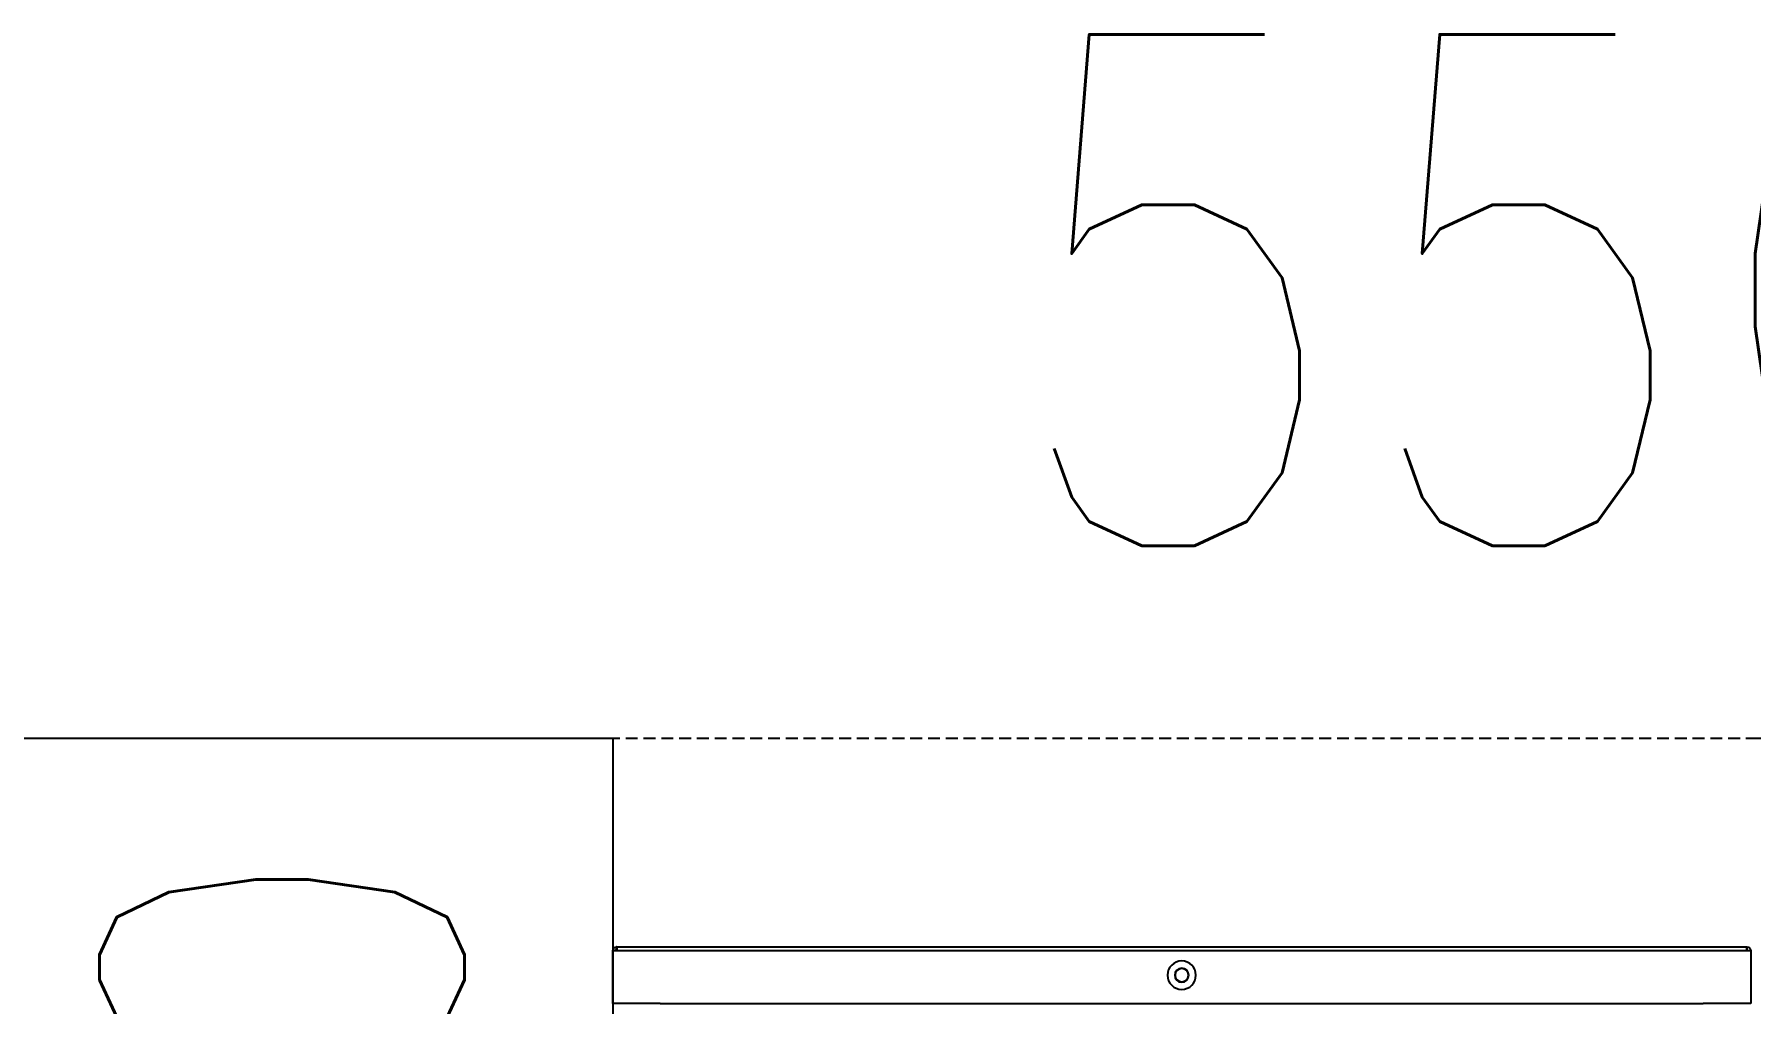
# Model space of a CAD drawing. Extents: x 225000 to 2157367, y 208400 to 840900.
# Drawn here: x 503461 to 504366, y 418862 to 419373 of the extents above; entities that cross this region are included whole.
import ezdxf

# ---------------------------------------------------------------- set-up
doc = ezdxf.new("R2010")
doc.units = 0
doc.header["$LTSCALE"] = 10
doc.linetypes.add('XFDP20-DC-PH1$0$HIDDEN2', pattern=[0.1875, 0.125, -0.0625])
for name, color, linetype in [('XFDP20-DC-PH1$0$A-EQ (PH2)', 15, 'XFDP20-DC-PH1$0$HIDDEN2'), ('XFM2Q20-DC$0$EQUIP-01', 3, 'Continuous'), ('XFM2Q20-DC$0$RACK-DC1-600X1200', 6, 'Continuous')]:
    doc.layers.add(name, color=color, linetype=linetype)
doc.styles.add('XFM2Q20-DC$0$XOL30-HVAC-EQ-L194205$0$Standard', font='txt.shx', dxfattribs={"width": 0.8, "bigfont": 'chineset.shx'})

# ---------------------------------------------------------------- blocks, each defined once
blk = doc.blocks.new('XFDP20-DC-PH1')
at = {"layer": 'XFDP20-DC-PH1$0$A-EQ (PH2)', "ltscale": 5, "elevation": 0}
blk.add_lwpolyline([(509855.59, 217802.31), (500725.59, 217802.31), (500725.59, 219002.31), (509855.59, 219002.31)], close=True, dxfattribs=at)
blk = doc.blocks.new('XFM2Q20-DC$0$RC-96 KW-加濕型')
at = {"layer": 'XFM2Q20-DC$0$EQUIP-01'}
for p, q in [((537644.62, 161451.03), (537644.62, 161453.03)), ((537644.62, 161453.03), (537644.71, 161453.03)), ((537644.71, 161453.03), (537644.71, 161451.02)), ((538240.51, 161453.03), (537644.71, 161453.03)), ((538240.51, 161453.03), (538240.51, 161451.02)), ((538240.51, 161453.03), (538240.6, 161453.03)), ((538240.6, 161451.03), (538240.6, 161453.03)), ((537644.61, 161451.02), (537642.61, 161451.02)), ((537642.61, 161450.93), (537642.61, 161451.02)), ((537642.61, 161450.93), (537642.61, 161423.04)), ((537642.61, 161450.93), (537644.71, 161450.93)), ((537644.61, 161450.93), (537644.61, 161451.02)), ((537644.62, 161451.03), (537644.71, 161451.03)), ((537644.71, 161451.02), (537644.71, 161450.93)), ((538240.51, 161451.02), (537644.71, 161451.02)), ((538240.51, 161451.03), (538240.6, 161451.03)), ((538240.51, 161451.02), (538240.51, 161450.93)), ((538240.51, 161450.93), (538242.61, 161450.93)), ((538240.61, 161451.02), (538242.61, 161451.02)), ((538240.61, 161451.02), (538240.61, 161450.93)), ((538242.61, 161451.02), (538242.61, 161450.93)), ((538242.61, 161423.04), (538242.61, 161450.93)), ((537642.61, 161423.04), (537667.61, 161423.04)), ((537667.61, 161423.04), (537667.61, 161423.03)), ((538217.61, 161423.04), (537667.61, 161423.04)), ((538217.61, 161423.03), (538217.61, 161423.04)), ((538217.61, 161423.04), (538242.61, 161423.04))]:
    blk.add_line(p, q, dxfattribs=at)
for radius in [7.5, 3.7, 3.5]:
    blk.add_circle((537942.61, 161438.03), radius, dxfattribs=at)
for centre, radius, start, end in [((537644.62, 161451.02), 2.01, 90, 180), ((538240.6, 161451.02), 2.01, 0, 90), ((537644.62, 161451.02), 0.01, 90, 180), ((538240.6, 161451.02), 0.01, 0, 90)]:
    blk.add_arc(centre, radius, start, end, dxfattribs=at)
blk = doc.blocks.new('XFM2Q20-DC')
at = {"layer": 'XFM2Q20-DC$0$RACK-DC1-600X1200'}
for p, q in [((503155.59, 219002.31), (503765.59, 219002.31)), ((503765.59, 219002.31), (503765.59, 217802.31)), ((504365.59, 219002.31), (504975.59, 219002.31))]:
    blk.add_line(p, q, dxfattribs=at)
blk.add_lwpolyline([(503765.59, 217802.31), (503155.59, 217802.31), (503155.59, 219002.31), (503765.59, 219002.31)], close=True, dxfattribs=at)
at = {"xscale": -1}
blk.add_blockref('XFM2Q20-DC$0$RC-96 KW-加濕型', (1042008.2, 57439.28), dxfattribs=at)
at = {"color": 53, "style": 'XFM2Q20-DC$0$XOL30-HVAC-EQ-L194205$0$Standard', "width": 0.8}
blk.add_text('550 Kw', height=269.575, dxfattribs=at).set_placement((503970.61, 219103.62, 0))
blk.add_text('600X1200', height=192.553, rotation=90, dxfattribs=at).set_placement((503687.43, 217891.25, 0))

msp = doc.modelspace()

# ---------------------------------------------------------------- block references
for name in ['XFDP20-DC-PH1', 'XFM2Q20-DC']:
    msp.add_blockref(name, (0, 200000))

doc.saveas('drawing.dxf')
